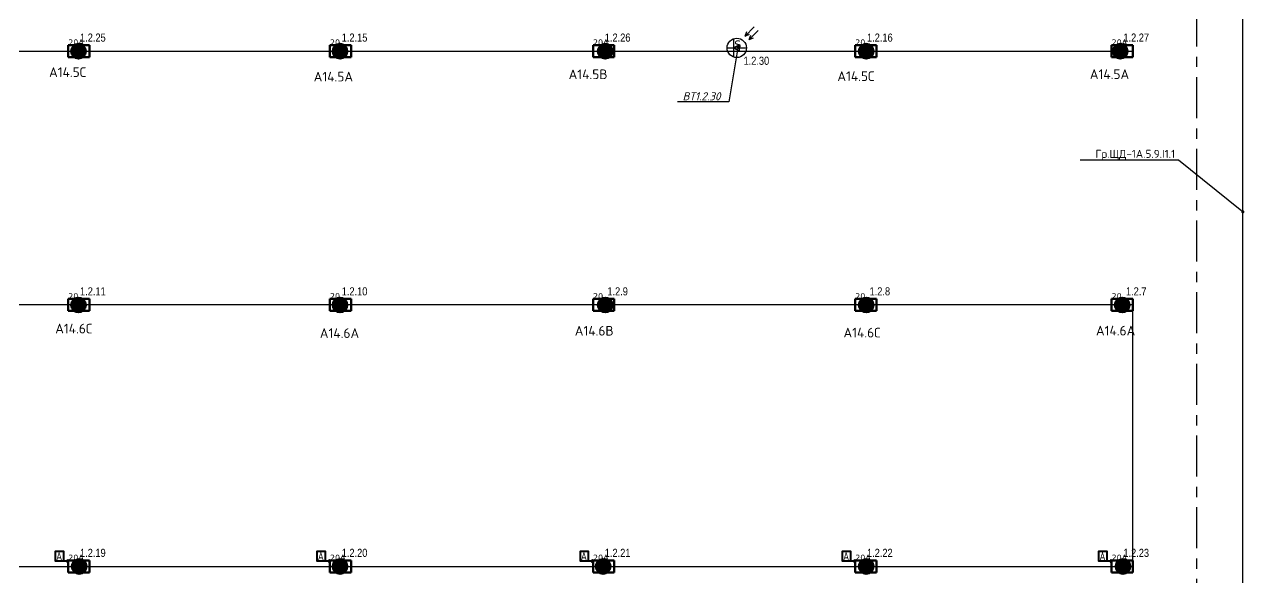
# Model space of a CAD drawing. Header units: millimetres. Extents: x -243740 to 150609, y -473655 to -165121.
# Drawn here: x -187863 to -149967, y -372996 to -355845 of the extents above; entities that cross this region are included whole.
import ezdxf
from ezdxf import colors
from ezdxf.entities.mleader import LeaderData, LeaderLine
from ezdxf.enums import TextEntityAlignment as Align
from ezdxf.math import Vec2, Vec3

# ---------------------------------------------------------------- set-up
doc = ezdxf.new("R2010")
doc.units = ezdxf.units.MM
doc.linetypes.add('Линия сетки', pattern=[22.225, 12.7, -3.175, 3.175, -3.175])
for name, color, linetype, lineweight in [('0_Авт.', 255, 'Continuous', 5), ('_освещение_dali', 3, 'Continuous', 50), ('DALLI', 6, 'TRAY', 30), ('Светильники аварийные', 1, 'Continuous', 40), ('Светильники основные', 214, 'Continuous', 40)]:
    doc.layers.add(name, color=color, linetype=linetype, lineweight=lineweight)
doc.layers.add('_Гр.ЩД-1А.5.9.I1.1', color=6, linetype='Continuous')
doc.layers.add('_Гр.ЩД-1А.5.9.I1.2', color=6, linetype='Continuous')
doc.layers.add('сВЕтильники', color=7, linetype='Continuous', lineweight=40, true_color=0x600080)
doc.styles.add('ELine', font='txt.shx')
doc.styles.add('ISOCPEUR', font='isocpeur.ttf')
doc.styles.add('ISOCPEUR_1', font='isocpeur.ttf', dxfattribs={"height": 200})
doc.styles.add('ROMANS', font='romans.shx', dxfattribs={"width": 0.8})
doc.styles.get("Standard").update_dxf_attribs({"font": 'ARIALN.TTF'})
doc.styles.add('TableTextStyle', font='')
doc.styles.add('Шрифт - 200', font='', dxfattribs={"height": 200})
doc.styles.get('TableTextStyle').set_extended_font_data('VERDANA.TTF')
doc.styles.get('Шрифт - 200').set_extended_font_data('GOST Common', italic=True)
doc.linetypes.add('TRAY', pattern='A,12.119257,["_",ELine,S=4.5,R=90,X=0,Y=-1.555839],0.750382,["_",ELine,S=4.5,R=0,X=0,Y=-0.805849],1.314849,["_",ELine,S=4.5,R=0,X=0,Y=-0.805849],2.250029,["_",ELine,S=4.5,R=90,X=0,Y=-1.555839],13.565483', length=30)
doc.linetypes.add('Truba', pattern='A,3e-05,[4,MSH_7,S=1,R=0,X=0,Y=0],-3.022072', length=3.022102)
doc.linetypes.add('Проводка в лотке', pattern='A,7.5,[130,ltypeshp.shx,S=0.5,R=0,X=0,Y=0],1,[130,ltypeshp.shx,S=1,R=90,X=0,Y=-0.5],1,[130,ltypeshp.shx,S=0.5,R=0,X=0,Y=0],7.5', length=17)

# ---------------------------------------------------------------- blocks, each defined once
blk = doc.blocks.new('A$C85fa3c5e')
at = {"layer": '0_Авт.', "color": 6, "lineweight": 25, "ltscale": 100}
for points in [[(5.42, 6.5), (2.59, 3.68), (3.15, 5.07)], [(5.42, 6.5), (2.59, 3.68), (3.98, 4.24)], [(6.66, 5.43), (3.83, 2.6), (4.39, 3.99)], [(6.66, 5.43), (3.83, 2.6), (5.22, 3.16)], [(-3, 0), (3, 0)], [(-0.97, 2.84), (-0.98, -2.84)], [(-0.98, 0), (0.85, 1), (0.85, -0.01)], [(-0.98, 0), (0.84, -1.02), (0.85, -0.01)]]:
    blk.add_lwpolyline(points, dxfattribs=at)
blk.add_circle((0, 0), 3, dxfattribs=at)
blk = doc.blocks.new('_Dot')
at = {"color": 0, "linetype": 'ByBlock', "lineweight": -2}
blk.add_line((-0.5, 0), (-1, 0), dxfattribs=at)
at = {"color": 0, "linetype": 'ByBlock', "const_width": 0.5}
blk.add_lwpolyline([(-0.25, 0, 1), (0.25, 0, 1)], format="xyb", close=True, dxfattribs=at)
blk = doc.blocks.new('авар')
at = {"layer": 'Светильники основные', "lineweight": 40}
blk.add_hatch(color=1, dxfattribs=at).paths.add_polyline_path([(32, 0, 1), (-32, 0, 1)])
at = {"layer": 'Светильники основные', "color": 1}
blk.add_line((0, 0), (132, 0), dxfattribs=at)
blk.add_lwpolyline([(132, 0), (378, 0), (378, 314), (132, 314)], close=True, dxfattribs=at)
at = {"layer": 'Светильники основные', "color": 1, "lineweight": 40}
blk.add_circle((0, 0), 31.6, dxfattribs=at)
at = {"layer": 'Светильники основные', "color": 1, "style": 'ROMANS', "width": 0.8}
blk.add_text('А', height=250, dxfattribs=at).set_placement((174, 29))
blk = doc.blocks.new('dgdg')
at = {"layer": 'сВЕтильники', "lineweight": 40}
for points in [[(48137, 40575, 0), (48137, 40947, 0)], [(48137, 40947, 0), (48137, 40575, 0)], [(48137, 40947, 0), (48794, 40947, 0)], [(48794, 40947, 0), (48137, 40947, 0)], [(48794, 40947, 0), (48137, 40947, 0)], [(48137, 40947, 0), (48137, 40575, 0)], [(48137, 40575, 0), (48137, 40947, 0)], [(48137, 40947, 0), (48794, 40947, 0)], [(48794, 40947, 0), (48794, 40575, 0)], [(48794, 40575, 0), (48794, 40947, 0)], [(48794, 40575, 0), (48794, 40947, 0)], [(48794, 40947, 0), (48794, 40575, 0)], [(56259, 40575, 0), (56259, 40947, 0)], [(56259, 40947, 0), (56259, 40575, 0)], [(56259, 40947, 0), (56916, 40947, 0)], [(56916, 40947, 0), (56259, 40947, 0)], [(56916, 40947, 0), (56259, 40947, 0)], [(56259, 40947, 0), (56259, 40575, 0)], [(56259, 40575, 0), (56259, 40947, 0)], [(56259, 40947, 0), (56916, 40947, 0)], [(56916, 40947, 0), (56916, 40575, 0)], [(56916, 40575, 0), (56916, 40947, 0)], [(56916, 40575, 0), (56916, 40947, 0)], [(56916, 40947, 0), (56916, 40575, 0)], [(64422, 40575, 0), (64422, 40947, 0)], [(64422, 40947, 0), (64422, 40575, 0)], [(64422, 40947, 0), (65079, 40947, 0)], [(65079, 40947, 0), (64422, 40947, 0)], [(65079, 40947, 0), (64422, 40947, 0)], [(64422, 40947, 0), (64422, 40575, 0)], [(64422, 40575, 0), (64422, 40947, 0)], [(64422, 40947, 0), (65079, 40947, 0)], [(65079, 40947, 0), (65079, 40575, 0)], [(65079, 40575, 0), (65079, 40947, 0)], [(65079, 40575, 0), (65079, 40947, 0)], [(65079, 40947, 0), (65079, 40575, 0)], [(72559, 40575, 0), (72559, 40947, 0)], [(72559, 40947, 0), (72559, 40575, 0)], [(72559, 40947, 0), (73216, 40947, 0)], [(73216, 40947, 0), (72559, 40947, 0)], [(73216, 40947, 0), (72559, 40947, 0)], [(72559, 40947, 0), (72559, 40575, 0)], [(72559, 40575, 0), (72559, 40947, 0)], [(72559, 40947, 0), (73216, 40947, 0)], [(73216, 40947, 0), (73216, 40575, 0)], [(73216, 40575, 0), (73216, 40947, 0)], [(73216, 40575, 0), (73216, 40947, 0)], [(73216, 40947, 0), (73216, 40575, 0)], [(80515, 40575, 0), (80515, 40947, 0)], [(80515, 40947, 0), (80515, 40575, 0)], [(80515, 40947, 0), (81172, 40947, 0)], [(81172, 40947, 0), (80515, 40947, 0)], [(81172, 40947, 0), (80515, 40947, 0)], [(80515, 40947, 0), (80515, 40575, 0)], [(80515, 40575, 0), (80515, 40947, 0)], [(80515, 40947, 0), (81172, 40947, 0)], [(81172, 40947, 0), (81172, 40575, 0)], [(81172, 40575, 0), (81172, 40947, 0)], [(81172, 40575, 0), (81172, 40947, 0)], [(81172, 40947, 0), (81172, 40575, 0)], [(48794, 40575, 0), (48137, 40575, 0)], [(48137, 40575, 0), (48794, 40575, 0)], [(48137, 40575, 0), (48794, 40575, 0)], [(48794, 40575, 0), (48137, 40575, 0)], [(56916, 40575, 0), (56259, 40575, 0)], [(56259, 40575, 0), (56916, 40575, 0)], [(56259, 40575, 0), (56916, 40575, 0)], [(56916, 40575, 0), (56259, 40575, 0)], [(65079, 40575, 0), (64422, 40575, 0)], [(64422, 40575, 0), (65079, 40575, 0)], [(64422, 40575, 0), (65079, 40575, 0)], [(65079, 40575, 0), (64422, 40575, 0)], [(73216, 40575, 0), (72559, 40575, 0)], [(72559, 40575, 0), (73216, 40575, 0)], [(72559, 40575, 0), (73216, 40575, 0)], [(73216, 40575, 0), (72559, 40575, 0)], [(81172, 40575, 0), (80515, 40575, 0)], [(80515, 40575, 0), (81172, 40575, 0)], [(80515, 40575, 0), (81172, 40575, 0)], [(81172, 40575, 0), (80515, 40575, 0)], [(48137, 32707, 0), (48137, 33079, 0)], [(48137, 33079, 0), (48137, 32707, 0)], [(48137, 33079, 0), (48794, 33079, 0)], [(48794, 33079, 0), (48137, 33079, 0)], [(48794, 33079, 0), (48137, 33079, 0)], [(48137, 33079, 0), (48137, 32707, 0)], [(48137, 32707, 0), (48137, 33079, 0)], [(48137, 33079, 0), (48794, 33079, 0)], [(48794, 33079, 0), (48794, 32707, 0)], [(48794, 32707, 0), (48794, 33079, 0)], [(48794, 32707, 0), (48794, 33079, 0)], [(48794, 33079, 0), (48794, 32707, 0)], [(56259, 32707, 0), (56259, 33079, 0)], [(56259, 33079, 0), (56259, 32707, 0)], [(56259, 33079, 0), (56916, 33079, 0)], [(56916, 33079, 0), (56259, 33079, 0)], [(56916, 33079, 0), (56259, 33079, 0)], [(56259, 33079, 0), (56259, 32707, 0)], [(56259, 32707, 0), (56259, 33079, 0)], [(56259, 33079, 0), (56916, 33079, 0)], [(56916, 33079, 0), (56916, 32707, 0)], [(56916, 32707, 0), (56916, 33079, 0)], [(56916, 32707, 0), (56916, 33079, 0)], [(56916, 33079, 0), (56916, 32707, 0)], [(64422, 32707, 0), (64422, 33079, 0)], [(64422, 33079, 0), (64422, 32707, 0)], [(64422, 33079, 0), (65079, 33079, 0)], [(65079, 33079, 0), (64422, 33079, 0)], [(65079, 33079, 0), (64422, 33079, 0)], [(64422, 33079, 0), (64422, 32707, 0)], [(64422, 32707, 0), (64422, 33079, 0)], [(64422, 33079, 0), (65079, 33079, 0)], [(65079, 33079, 0), (65079, 32707, 0)], [(65079, 32707, 0), (65079, 33079, 0)], [(65079, 32707, 0), (65079, 33079, 0)], [(65079, 33079, 0), (65079, 32707, 0)], [(72559, 32707, 0), (72559, 33079, 0)], [(72559, 33079, 0), (72559, 32707, 0)], [(72559, 33079, 0), (73216, 33079, 0)], [(73216, 33079, 0), (72559, 33079, 0)], [(73216, 33079, 0), (72559, 33079, 0)], [(72559, 33079, 0), (72559, 32707, 0)], [(72559, 32707, 0), (72559, 33079, 0)], [(72559, 33079, 0), (73216, 33079, 0)], [(73216, 33079, 0), (73216, 32707, 0)], [(73216, 32707, 0), (73216, 33079, 0)], [(73216, 32707, 0), (73216, 33079, 0)], [(73216, 33079, 0), (73216, 32707, 0)], [(80515, 32707, 0), (80515, 33079, 0)], [(80515, 33079, 0), (80515, 32707, 0)], [(80515, 33079, 0), (81172, 33079, 0)], [(81172, 33079, 0), (80515, 33079, 0)], [(81172, 33079, 0), (80515, 33079, 0)], [(80515, 33079, 0), (80515, 32707, 0)], [(80515, 32707, 0), (80515, 33079, 0)], [(80515, 33079, 0), (81172, 33079, 0)], [(81172, 33079, 0), (81172, 32707, 0)], [(81172, 32707, 0), (81172, 33079, 0)], [(81172, 32707, 0), (81172, 33079, 0)], [(81172, 33079, 0), (81172, 32707, 0)], [(48794, 32707, 0), (48137, 32707, 0)], [(48137, 32707, 0), (48794, 32707, 0)], [(48137, 32707, 0), (48794, 32707, 0)], [(48794, 32707, 0), (48137, 32707, 0)], [(56916, 32707, 0), (56259, 32707, 0)], [(56259, 32707, 0), (56916, 32707, 0)], [(56259, 32707, 0), (56916, 32707, 0)], [(56916, 32707, 0), (56259, 32707, 0)], [(65079, 32707, 0), (64422, 32707, 0)], [(64422, 32707, 0), (65079, 32707, 0)], [(64422, 32707, 0), (65079, 32707, 0)], [(65079, 32707, 0), (64422, 32707, 0)], [(73216, 32707, 0), (72559, 32707, 0)], [(72559, 32707, 0), (73216, 32707, 0)], [(72559, 32707, 0), (73216, 32707, 0)], [(73216, 32707, 0), (72559, 32707, 0)], [(81172, 32707, 0), (80515, 32707, 0)], [(80515, 32707, 0), (81172, 32707, 0)], [(80515, 32707, 0), (81172, 32707, 0)], [(81172, 32707, 0), (80515, 32707, 0)]]:
    blk.add_polyline3d(points, dxfattribs=at)
at = {"layer": 'Светильники аварийные', "lineweight": 40}
for points in [[(48137, 24599, 0), (48137, 24971, 0)], [(48137, 24971, 0), (48137, 24599, 0)], [(48137, 24971, 0), (48794, 24971, 0)], [(48794, 24971, 0), (48137, 24971, 0)], [(48794, 24971, 0), (48137, 24971, 0)], [(48137, 24971, 0), (48137, 24599, 0)], [(48137, 24599, 0), (48137, 24971, 0)], [(48137, 24971, 0), (48794, 24971, 0)], [(48794, 24971, 0), (48794, 24599, 0)], [(48794, 24599, 0), (48794, 24971, 0)], [(48794, 24599, 0), (48794, 24971, 0)], [(48794, 24971, 0), (48794, 24599, 0)], [(56259, 24599, 0), (56259, 24971, 0)], [(56259, 24971, 0), (56259, 24599, 0)], [(56259, 24971, 0), (56916, 24971, 0)], [(56916, 24971, 0), (56259, 24971, 0)], [(56916, 24971, 0), (56259, 24971, 0)], [(56259, 24971, 0), (56259, 24599, 0)], [(56259, 24599, 0), (56259, 24971, 0)], [(56259, 24971, 0), (56916, 24971, 0)], [(56916, 24971, 0), (56916, 24599, 0)], [(56916, 24599, 0), (56916, 24971, 0)], [(56916, 24599, 0), (56916, 24971, 0)], [(56916, 24971, 0), (56916, 24599, 0)], [(64422, 24599, 0), (64422, 24971, 0)], [(64422, 24971, 0), (64422, 24599, 0)], [(64422, 24971, 0), (65079, 24971, 0)], [(65079, 24971, 0), (64422, 24971, 0)], [(65079, 24971, 0), (64422, 24971, 0)], [(64422, 24971, 0), (64422, 24599, 0)], [(64422, 24599, 0), (64422, 24971, 0)], [(64422, 24971, 0), (65079, 24971, 0)], [(65079, 24971, 0), (65079, 24599, 0)], [(65079, 24599, 0), (65079, 24971, 0)], [(65079, 24599, 0), (65079, 24971, 0)], [(65079, 24971, 0), (65079, 24599, 0)], [(72559, 24599, 0), (72559, 24971, 0)], [(72559, 24971, 0), (72559, 24599, 0)], [(72559, 24971, 0), (73216, 24971, 0)], [(73216, 24971, 0), (72559, 24971, 0)], [(73216, 24971, 0), (72559, 24971, 0)], [(72559, 24971, 0), (72559, 24599, 0)], [(72559, 24599, 0), (72559, 24971, 0)], [(72559, 24971, 0), (73216, 24971, 0)], [(73216, 24971, 0), (73216, 24599, 0)], [(73216, 24599, 0), (73216, 24971, 0)], [(73216, 24599, 0), (73216, 24971, 0)], [(73216, 24971, 0), (73216, 24599, 0)], [(80515, 24599, 0), (80515, 24971, 0)], [(80515, 24971, 0), (80515, 24599, 0)], [(80515, 24971, 0), (81172, 24971, 0)], [(81172, 24971, 0), (80515, 24971, 0)], [(81172, 24971, 0), (80515, 24971, 0)], [(80515, 24971, 0), (80515, 24599, 0)], [(80515, 24599, 0), (80515, 24971, 0)], [(80515, 24971, 0), (81172, 24971, 0)], [(81172, 24971, 0), (81172, 24599, 0)], [(81172, 24599, 0), (81172, 24971, 0)], [(81172, 24599, 0), (81172, 24971, 0)], [(81172, 24971, 0), (81172, 24599, 0)], [(48794, 24599, 0), (48137, 24599, 0)], [(48137, 24599, 0), (48794, 24599, 0)], [(48137, 24599, 0), (48794, 24599, 0)], [(48794, 24599, 0), (48137, 24599, 0)], [(56916, 24599, 0), (56259, 24599, 0)], [(56259, 24599, 0), (56916, 24599, 0)], [(56259, 24599, 0), (56916, 24599, 0)], [(56916, 24599, 0), (56259, 24599, 0)], [(65079, 24599, 0), (64422, 24599, 0)], [(64422, 24599, 0), (65079, 24599, 0)], [(64422, 24599, 0), (65079, 24599, 0)], [(65079, 24599, 0), (64422, 24599, 0)], [(73216, 24599, 0), (72559, 24599, 0)], [(72559, 24599, 0), (73216, 24599, 0)], [(72559, 24599, 0), (73216, 24599, 0)], [(73216, 24599, 0), (72559, 24599, 0)], [(81172, 24599, 0), (80515, 24599, 0)], [(80515, 24599, 0), (81172, 24599, 0)], [(80515, 24599, 0), (81172, 24599, 0)], [(81172, 24599, 0), (80515, 24599, 0)]]:
    blk.add_polyline3d(points, dxfattribs=at)
at = {"layer": 'Светильники аварийные', "xscale": -1}
for p in [(48123, 24950), (56244, 24950), (64408, 24950), (72545, 24950), (80501, 24950)]:
    blk.add_blockref('авар', p, dxfattribs=at)
at = {"layer": 'сВЕтильники', "style": 'ISOCPEUR_1'}
for s, p in [('А14.5С', (47542, 39963, 24000)), ('А14.5В', (63665, 39896, 22500)), ('А14.5А', (79839, 39900, 21000)), ('А14.5А', (55754, 39823, 21000)), ('А14.5С', (72005, 39838, 24000)), ('А14.6С', (47733, 32011, 24000)), ('А14.6В', (63856, 31944, 22500)), ('А14.6А', (80029, 31948, 21000)), ('А14.6А', (55944, 31871, 21000)), ('А14.6С', (72195, 31886, 24000))]:
    blk.add_text(s, height=300, dxfattribs=at).set_placement(p)
blk = doc.blocks.new('A$Cab2378fa')
at = {"lineweight": 25}
h = blk.add_hatch(color=0, dxfattribs=at)
h.paths.add_polyline_path([(162, -157, 0.442338), (148, 178), (0, 0)])
h.paths.add_polyline_path([(-142, -170), (0, 0), (-163, 158, 0.430096)])
at = {"lineweight": 25, "true_color": 0xfff5f5}
h = blk.add_hatch(color=7, dxfattribs=at)
h.dxf.hatch_style = 1
h.paths.add_polyline_path([(0, 0), (-142, -170, 0.174923), (3, -222, 0.197808), (162, -157)])
h.paths.add_polyline_path([(-163, 158), (0, 0), (148, 178, 0.175398), (3, 230, 0.209014)])
blk.add_circle((3, 4), 226)

msp = doc.modelspace()

# ---------------------------------------------------------------- linework, layer by layer
at = {"layer": '_Гр.ЩД-1А.5.9.I1.1', "ltscale": 100}
msp.add_lwpolyline([(-150052, -393665), (-150052, -348773), (-202671, -348774), (-202671, -340938), (-153468, -340938), (-153468, -332519), (-193930, -332519), (-186503, -324721), (-153468, -324721), (-153468, -316703), (-186503, -316703)], dxfattribs=at)
at = {"layer": '_Гр.ЩД-1А.5.9.I1.2', "ltscale": 100}
msp.add_lwpolyline([(-150052, -393665), (-150052, -380671), (-202671, -380629), (-202671, -372652), (-153468, -372652), (-153468, -364544), (-202671, -364544), (-202671, -356676), (-153468, -356676)], dxfattribs=at)
at = {"layer": 'DALLI', "color": 0, "linetype": 'Линия сетки', "lineweight": -3, "ltscale": 100}
msp.add_lwpolyline([(-205162, -353037), (-151490, -353037), (-151490, -382937), (-205162, -382937)], close=True, dxfattribs=at)

# ---------------------------------------------------------------- block references
at = {"layer": '0_Авт.', "color": 3, "linetype": 'Проводка в лотке', "ltscale": 100, "xscale": 100, "yscale": 100, "zscale": 100}
msp.add_blockref('A$C85fa3c5e', (-165756, -356572), dxfattribs=at)
at = {"layer": '_освещение_dali', "color": 1, "ltscale": 100}
for p in [(-186188, -356680), (-169843, -356680), (-153861, -356680), (-186164, -372656), (-178072, -372656), (-169906, -372656), (-161743, -372656), (-153775, -372656)]:
    msp.add_blockref('A$Cab2378fa', p, dxfattribs=at)
at = {"layer": '_освещение_dali', "color": 5, "ltscale": 100}
for p in [(-178072, -356680), (-161743, -356680), (-186188, -364548), (-178072, -364548), (-169843, -364548), (-161743, -364548), (-153799, -364548)]:
    msp.add_blockref('A$Cab2378fa', p, dxfattribs=at)
at = {"layer": 'Defpoints', "linetype": 'Truba'}
msp.add_blockref('dgdg', (-234640, -397437), dxfattribs=at)

# ---------------------------------------------------------------- texts
at = {"layer": '_Гр.ЩД-1А.5.9.I1.2', "ltscale": 100}
for s, p in [('1.2.25', (-185739, -356453)), ('1.2.15', (-177618, -356453)), ('1.2.26', (-169454, -356453)), ('1.2.16', (-161317, -356453)), ('1.2.27', (-153361, -356453)), ('1.2.30', (-165149, -357171)), ('1.2.11', (-185739, -364321)), ('1.2.10', (-177618, -364321)), ('1.2.9', (-169454, -364321)), ('1.2.8', (-161317, -364321)), ('1.2.7', (-153361, -364321)), ('1.2.19', (-185739, -372429)), ('1.2.20', (-177618, -372429)), ('1.2.21', (-169454, -372429)), ('1.2.22', (-161317, -372429)), ('1.2.23', (-153361, -372429))]:
    msp.add_text(s, height=250, dxfattribs=at).set_placement(p, align=Align.BOTTOM_CENTER)
at = {"layer": '_освещение_dali', "color": 254, "true_color": 0xf4c5b6, "style": 'TableTextStyle'}
for s, height, p in [('20А', 180, (-186503, -356490)), ('20', 180, (-178381, -356490)), ('20А', 180, (-170218, -356490)), ('S', 250, (-165835, -356592)), ('20', 180, (-162081, -356490)), ('20А', 180, (-154125, -356490)), ('20', 180, (-186503, -364359)), ('20', 180, (-178381, -364359)), ('20', 180, (-170218, -364359)), ('20', 180, (-162081, -364359)), ('20', 180, (-154125, -364359)), ('20А', 180, (-186503, -372466)), ('20А', 180, (-178381, -372466)), ('20А', 180, (-170218, -372466)), ('20А', 180, (-162081, -372466)), ('20А', 180, (-154125, -372466))]:
    msp.add_text(s, height=height, dxfattribs=at).set_placement(p)

# ---------------------------------------------------------------- leaders
at = {"layer": '_Гр.ЩД-1А.5.9.I1.1'}
ml = msp.add_multileader_mtext('Standard', dxfattribs=at)
ml.set_content('Гр.ЩД-1А.5.9.I1.1', color=256, style='ISOCPEUR')
ml.set_leader_properties()
ml.set_arrow_properties(name='DOT')
ml.build(insert=Vec2(0, 0))
ml.multileader.update_dxf_attribs({"has_dogleg": 0, "text_left_attachment_type": 6, "text_right_attachment_type": 6, "arrow_head_size": 100})
ctx = ml.context
ctx.base_point, ctx.char_height, ctx.arrow_head_size, ctx.landing_gap_size, ctx.plane_origin = Vec3(-154825, -360058), 250, 100, 200, Vec3(-70382, -232288)
ctx.left_attachment, ctx.right_attachment = 6, 6
notes = []
notes.append((ctx, [(1, (1, 1, 0), (-152042, -360058), (-1, 0), 8, [(1, [(-150052, -361657)], 0, [])])]))
ctx.mtext.insert, ctx.mtext.flow_direction = Vec3(-154625, -359733), 5
at = {"layer": '_освещение_dali'}
ml = msp.add_multileader_mtext('Standard', dxfattribs=at)
ml.set_content('{\\fISOCPEUR|b0|i1|c204|p34;ВТ1.2.30}', color=256, style='Шрифт - 200')
ml.set_leader_properties()
ml.set_arrow_properties(name='DOT')
ml.build(insert=Vec2(0, 0))
ml.multileader.update_dxf_attribs({"has_dogleg": 0, "text_left_attachment_type": 6, "text_right_attachment_type": 6, "arrow_head_size": 100})
ctx = ml.context
ctx.base_point, ctx.char_height, ctx.arrow_head_size, ctx.landing_gap_size, ctx.plane_origin = Vec3(-167638, -358248), 250, 100, 200, Vec3(-79825, -227233)
ctx.left_attachment, ctx.right_attachment = 6, 6
notes.append((ctx, [(1, (1, 1, 0), (-165999, -358248), (-1, 0), 8, [(1, [(-165716, -356534)], 0, [])])]))
ctx.mtext.insert, ctx.mtext.flow_direction = Vec3(-167438, -357948), 5
for ctx, leaders in notes:
    for number, flags, end, landing, length, lines in leaders:
        leader = LeaderData()
        leader.index, (leader.has_last_leader_line, leader.has_dogleg_vector, leader.attachment_direction) = number, flags
        leader.last_leader_point, leader.dogleg_vector, leader.dogleg_length = Vec3(end), Vec3(landing), length
        for number, points, colour, breaks in lines:
            line = LeaderLine()
            line.index, line.vertices, line.color, line.breaks = number, Vec3.list(points), colors.encode_raw_color(colour), breaks
            leader.lines.append(line)
        ctx.leaders.append(leader)

doc.saveas('drawing.dxf')
